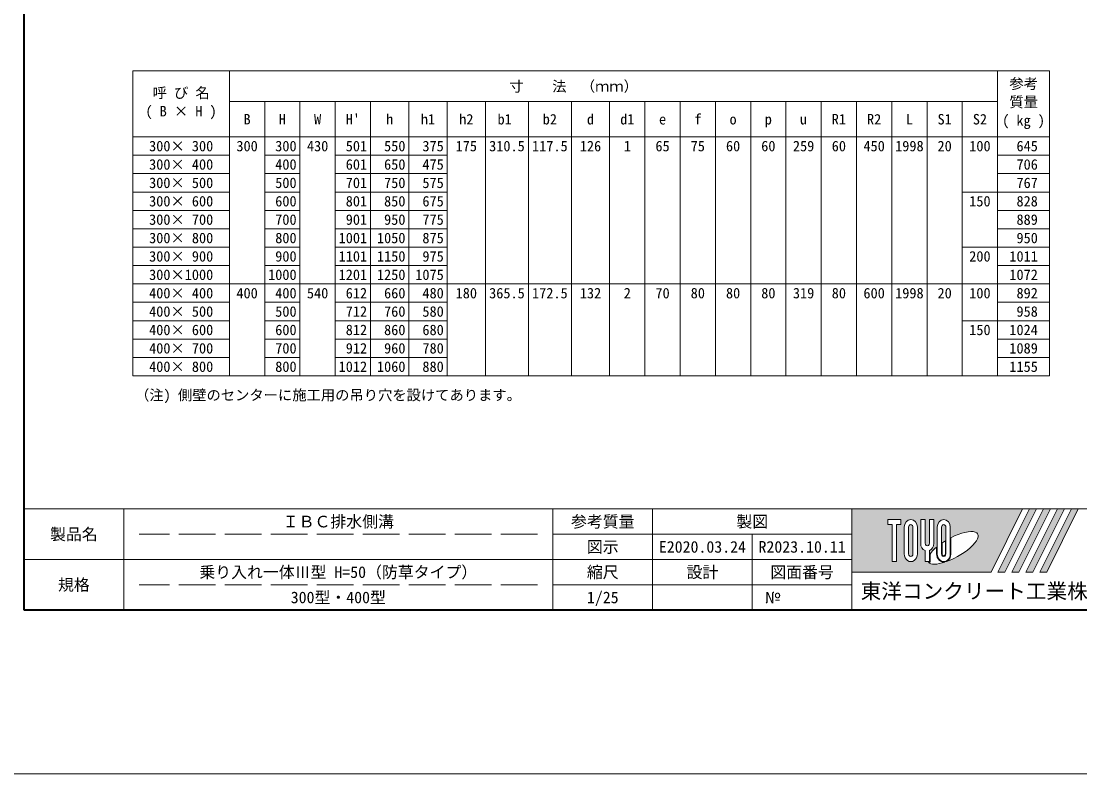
# Model space of a CAD drawing. Units: millimetres, scale not verified. Extents: x 14445 to 39803, y 612 to 10010.
# Drawn here: x 17478 to 21794, y 612 to 3683 of the extents above; entities that cross this region are included whole.
import ezdxf
from ezdxf.enums import TextEntityAlignment as Align

# ---------------------------------------------------------------- set-up
doc = ezdxf.new("R2010")
doc.units = ezdxf.units.MM
doc.header["$LTSCALE"] = 25
doc.linetypes.add('DASHED', pattern=[7.5, 6, -1.5])
for name, color, linetype, lineweight in [('図枠', 7, 'Continuous', 5), ('寸法表', 7, 'Continuous', 9), ('枠', 1, 'Continuous', 20)]:
    doc.layers.add(name, color=color, linetype=linetype, lineweight=lineweight)
doc.layers.add('文字', color=7, linetype='Continuous')
doc.styles.add('ＭＳ ゴシック', font='')
doc.styles.get('ＭＳ ゴシック').set_extended_font_data('MS Gothic')

msp = doc.modelspace()

# ---------------------------------------------------------------- hatches: boundary and pattern name
at = {"layer": '図枠'}
h = msp.add_hatch(color=256, dxfattribs=at)
h.paths.add_polyline_path([(20865.03, 1692.54), (20865.03, 1434.73), (21432.22, 1434.73), (21561.13, 1692.54)])
edge = h.paths.add_edge_path(flags=16)
edge.add_ellipse((21276.84, 1533.84), major_axis=(101.01, 56.54), ratio=0.3471473, start_angle=-144.31122, end_angle=72.1899, ccw=False)
edge.add_ellipse((21239.44, 1509.43), major_axis=(0, 34.38), ratio=0.8463542, start_angle=-160.70346, end_angle=-90)
edge.add_line((21268.53, 1509.43), (21268.53, 1574.96))
edge = h.paths.add_edge_path(flags=16)
edge.add_ellipse((21239.44, 1617.84), major_axis=(0, 31.73), ratio=0.8463542, start_angle=-90, end_angle=90, ccw=False)
edge.add_line((21266.29, 1617.84), (21266.29, 1509.43))
edge.add_ellipse((21239.44, 1509.43), major_axis=(0, 31.73), ratio=0.8463542, start_angle=90, end_angle=-90, ccw=False)
edge.add_line((21212.58, 1509.43), (21212.58, 1617.84))
edge = h.paths.add_edge_path(flags=16)
edge.add_line((21248.39, 1617.84), (21248.39, 1509.43))
edge.add_ellipse((21239.44, 1509.43), major_axis=(0, 10.58), ratio=0.8463542, start_angle=90, end_angle=-90, ccw=False)
edge.add_line((21230.49, 1509.43), (21230.49, 1617.84))
edge.add_ellipse((21239.44, 1617.84), major_axis=(0, 10.58), ratio=0.8463542, start_angle=-90, end_angle=90, ccw=False)
edge = h.paths.add_edge_path(flags=16)
edge.add_line((21246.15, 1562.43), (21246.15, 1509.43))
edge.add_ellipse((21239.44, 1509.43), major_axis=(0, 7.93), ratio=0.8463542, start_angle=90, end_angle=-90, ccw=False)
edge.add_line((21232.73, 1509.43), (21232.73, 1553.75))
edge.add_ellipse((21276.84, 1533.84), major_axis=(101.01, 56.54), ratio=0.3471473, start_angle=107.79174, end_angle=126.47132, ccw=False)
edge = h.paths.add_edge_path(flags=16)
edge.add_line((21199.16, 1649.57), (21199.16, 1552.4))
edge.add_ellipse((21172.3, 1552.4), major_axis=(0, 31.73), ratio=0.8463542, start_angle=-163.34117, end_angle=-90, ccw=False)
edge.add_line((21181.25, 1522.48), (21181.25, 1477.7))
edge.add_line((21181.25, 1477.7), (21163.35, 1477.7))
edge.add_line((21163.35, 1477.7), (21163.35, 1522.48))
edge.add_ellipse((21172.3, 1552.4), major_axis=(0, 31.73), ratio=0.8463542, start_angle=90, end_angle=163.34117, ccw=False)
edge.add_line((21145.45, 1552.4), (21145.45, 1649.57))
edge.add_line((21145.45, 1649.57), (21163.35, 1649.57))
edge.add_line((21163.35, 1649.57), (21163.35, 1552.4))
edge.add_ellipse((21172.3, 1552.4), major_axis=(0, 10.58), ratio=0.8463542, start_angle=90, end_angle=-90)
edge.add_line((21181.25, 1552.4), (21181.25, 1649.57))
edge.add_line((21181.25, 1649.57), (21199.16, 1649.57))
edge = h.paths.add_edge_path(flags=16)
edge.add_line((21210.35, 1536.79), (21210.35, 1509.43))
edge.add_ellipse((21239.44, 1509.43), major_axis=(0, 34.38), ratio=0.8463542, start_angle=90, end_angle=-171.54427)
edge.add_ellipse((21276.84, 1533.84), major_axis=(101.01, 56.54), ratio=0.3471473, start_angle=-178.64954, end_angle=-148.29244, ccw=False)
edge.add_line((21177.4, 1475.05), (21183.49, 1475.05))
edge.add_line((21183.49, 1475.05), (21183.49, 1508.57))
edge.add_ellipse((21276.84, 1533.84), major_axis=(101.01, 56.54), ratio=0.3471473, start_angle=148.21912, end_angle=165.90812, ccw=False)
edge = h.paths.add_edge_path(flags=16)
edge.add_ellipse((21105.16, 1617.84), major_axis=(0, 31.73), ratio=0.8463542, start_angle=-90, end_angle=90, ccw=False)
edge.add_line((21132.02, 1617.84), (21132.02, 1509.43))
edge.add_ellipse((21105.16, 1509.43), major_axis=(0, 31.73), ratio=0.8463542, start_angle=90, end_angle=-90, ccw=False)
edge.add_line((21078.31, 1509.43), (21078.31, 1617.84))
edge = h.paths.add_edge_path(flags=16)
edge.add_line((21114.11, 1617.84), (21114.11, 1509.43))
edge.add_ellipse((21105.16, 1509.43), major_axis=(0, 10.58), ratio=0.8463542, start_angle=90, end_angle=-90, ccw=False)
edge.add_line((21096.21, 1509.43), (21096.21, 1617.84))
edge.add_ellipse((21105.16, 1617.84), major_axis=(0, 10.58), ratio=0.8463542, start_angle=-90, end_angle=90, ccw=False)
h.paths.add_polyline_path([(21064.88, 1649.57), (21064.88, 1628.42), (21046.98, 1628.42), (21046.98, 1477.7), (21029.07, 1477.7), (21029.07, 1628.42), (21011.17, 1628.42), (21011.17, 1649.57)], flags=16)
for points in [[(21460.58, 1434.73), (21488.94, 1434.73), (21617.85, 1692.54), (21589.49, 1692.54)], [(21674.57, 1692.54), (21646.21, 1692.54), (21517.3, 1434.73), (21545.66, 1434.73)], [(21731.28, 1692.54), (21702.92, 1692.54), (21574.02, 1434.73), (21602.38, 1434.73)], [(21788, 1692.54), (21759.64, 1692.54), (21630.74, 1434.73), (21659.1, 1434.73)]]:
    msp.add_hatch(color=256, dxfattribs=at).paths.add_polyline_path(points)

# ---------------------------------------------------------------- linework, layer by layer
at = {"layer": '図枠', "lineweight": 40}
for p, q in [((17490.03, 1280.04), (17490.03, 8155.04)), ((22115.03, 1280.04), (17490.03, 1280.04))]:
    msp.add_line(p, q, dxfattribs=at)
at = {"layer": '図枠', "lineweight": 13}
for p, q in [((22115.03, 1692.54), (17490.03, 1692.54)), ((17896.28, 1280.04), (17896.28, 1692.54)), ((19646.28, 1280.04), (19646.28, 1692.54)), ((20052.53, 1280.04), (20052.53, 1692.54)), ((20865.03, 1280.04), (20865.03, 1692.54)), ((20865.03, 1589.42), (19646.28, 1589.42)), ((20458.78, 1280.04), (20458.78, 1589.42)), ((20865.03, 1486.29), (17490.03, 1486.29)), ((20865.03, 1383.17), (19646.28, 1383.17))]:
    msp.add_line(p, q, dxfattribs=at)
at = {"layer": '図枠'}
for p, q in [((20865.03, 1692.54), (21561.13, 1692.54)), ((21561.13, 1692.54), (21432.22, 1434.73)), ((21589.49, 1692.54), (21460.58, 1434.73)), ((21617.85, 1692.54), (21488.94, 1434.73)), ((21646.21, 1692.54), (21517.3, 1434.73)), ((21674.57, 1692.54), (21545.66, 1434.73)), ((21702.92, 1692.54), (21574.02, 1434.73)), ((21589.49, 1692.54), (21617.85, 1692.54)), ((21731.28, 1692.54), (21602.38, 1434.73)), ((21759.64, 1692.54), (21630.74, 1434.73)), ((21646.21, 1692.54), (21674.57, 1692.54)), ((21788, 1692.54), (21659.1, 1434.73)), ((21702.92, 1692.54), (21731.28, 1692.54)), ((21759.64, 1692.54), (21788, 1692.54)), ((21011.17, 1649.57), (21011.17, 1628.42)), ((21011.17, 1649.57), (21064.88, 1649.57)), ((21064.88, 1649.57), (21064.88, 1628.42)), ((21145.45, 1649.57), (21163.35, 1649.57)), ((21145.45, 1552.4), (21145.45, 1649.57)), ((21163.35, 1649.57), (21163.35, 1552.4)), ((21181.25, 1649.57), (21199.16, 1649.57)), ((21181.25, 1552.4), (21181.25, 1649.57)), ((21199.16, 1649.57), (21199.16, 1552.4)), ((21029.07, 1628.42), (21011.17, 1628.42)), ((21029.07, 1628.42), (21029.07, 1477.7)), ((21046.98, 1628.42), (21046.98, 1477.7)), ((21064.88, 1628.42), (21046.98, 1628.42)), ((21078.31, 1617.84), (21078.31, 1509.43)), ((21096.21, 1509.43), (21096.21, 1617.84)), ((21114.11, 1617.84), (21114.11, 1509.43)), ((21132.02, 1509.43), (21132.02, 1617.84)), ((21212.58, 1617.84), (21212.58, 1509.43)), ((21230.49, 1509.43), (21230.49, 1617.84)), ((21248.39, 1617.84), (21248.39, 1509.43)), ((21266.29, 1509.43), (21266.29, 1617.84)), ((21232.73, 1509.43), (21232.73, 1553.75)), ((21246.15, 1562.43), (21246.15, 1509.43)), ((21268.53, 1509.43), (21268.53, 1574.96)), ((21163.35, 1522.48), (21163.35, 1477.7)), ((21181.25, 1522.48), (21181.25, 1477.7)), ((21210.35, 1536.79), (21210.35, 1509.43)), ((21046.98, 1477.7), (21029.07, 1477.7)), ((21181.25, 1477.7), (21163.35, 1477.7)), ((21177.4, 1475.05), (21183.49, 1475.05)), ((21183.49, 1508.57), (21183.49, 1475.05)), ((20865.03, 1434.73), (21432.22, 1434.73)), ((21460.58, 1434.73), (21488.94, 1434.73)), ((21517.3, 1434.73), (21545.66, 1434.73)), ((21574.02, 1434.73), (21602.38, 1434.73)), ((21630.74, 1434.73), (21659.1, 1434.73))]:
    msp.add_line(p, q, dxfattribs=at)
at = {"layer": '図枠', "linetype": 'DASHED', "lineweight": 9}
for p, q in [((19583.78, 1589.42), (17958.78, 1589.42)), ((19583.78, 1383.17), (17958.78, 1383.17))]:
    msp.add_line(p, q, dxfattribs=at)
at = {"layer": '図枠'}
for centre, major_axis, ratio, start_param, end_param in [((21105.16, 1617.84), (0, 31.73), 0.846354, 4.712389, 7.8539816), ((21239.44, 1617.84), (0, 31.73), 0.846354, 4.712389, 7.8539816), ((21105.16, 1617.84), (0, 10.58), 0.846354, 4.712389, 7.8539816), ((21239.44, 1617.84), (0, 10.58), 0.846354, 4.712389, 7.8539816), ((21276.84, 1533.84), (101.01, 56.54), 0.347147, 4.2621853, 7.7429163), ((21276.84, 1533.84), (101.01, 56.54), 0.347147, 1.6817405, 1.8219833), ((21172.3, 1552.4), (0, 31.73), 0.846354, 1.5707963, 2.8017557), ((21172.3, 1552.4), (0, 10.58), 0.846354, 1.5707963, 4.712389), ((21172.3, 1552.4), (0, 31.73), 0.846354, 3.4814296, 4.712389), ((21276.84, 1533.84), (101.01, 56.54), 0.347147, 2.0815197, 2.5155126), ((21105.16, 1509.43), (0, 31.73), 0.846354, 1.5707963, 4.712389), ((21105.16, 1509.43), (0, 10.58), 0.846354, 1.5707963, 4.712389), ((21276.84, 1533.84), (101.01, 56.54), 0.347147, 3.2093975, 4.2004451), ((21239.44, 1509.43), (0, 34.38), 0.846354, 1.5707963, 3.3154679), ((21239.44, 1509.43), (0, 31.73), 0.846354, 1.5707963, 4.712389), ((21239.44, 1509.43), (0, 10.58), 0.846354, 1.5707963, 4.712389), ((21239.44, 1509.43), (0, 7.93), 0.846354, 1.5707963, 4.712389), ((21239.44, 1509.43), (0, 34.38), 0.846354, 3.5338438, 4.712389)]:
    msp.add_ellipse(centre, major_axis=major_axis, ratio=ratio, start_param=start_param, end_param=end_param, dxfattribs=at)
at = {"layer": '寸法表', "lineweight": 13}
for p, q in [((17933.78, 3479.3), (17933.78, 2235.55)), ((17933.78, 3479.3), (21671.28, 3479.3)), ((21671.28, 3479.3), (21671.28, 2235.55)), ((17933.78, 3210.55), (21671.28, 3210.55)), ((17933.78, 2610.55), (21671.28, 2610.55)), ((17933.78, 2235.55), (21671.28, 2235.55))]:
    msp.add_line(p, q, dxfattribs=at)
at = {"layer": '寸法表'}
for p, q in [((18327.53, 3479.3), (18327.53, 2235.55)), ((21458.78, 3479.3), (21458.78, 2235.55)), ((18327.53, 3354.3), (21458.78, 3354.3)), ((18471.28, 3354.3), (18471.28, 2235.55)), ((18615.03, 3354.3), (18615.03, 2235.55)), ((18758.78, 3354.3), (18758.78, 2235.55)), ((18902.53, 3354.3), (18902.53, 2235.55)), ((19058.78, 3354.3), (19058.78, 2235.55)), ((19215.03, 3354.3), (19215.03, 2235.55)), ((19371.28, 3354.3), (19371.28, 2235.55)), ((19546.28, 3354.3), (19546.28, 2235.55)), ((19721.28, 3354.3), (19721.28, 2235.55)), ((19877.53, 3354.3), (19877.53, 2235.55)), ((20021.28, 3354.3), (20021.28, 2235.55)), ((20165.03, 3354.3), (20165.03, 2235.55)), ((20308.78, 3354.3), (20308.78, 2235.55)), ((20452.53, 3354.3), (20452.53, 2235.55)), ((20596.28, 3354.3), (20596.28, 2235.55)), ((20740.03, 3354.3), (20740.03, 2235.55)), ((20883.78, 3354.3), (20883.78, 2235.55)), ((21027.53, 3354.3), (21027.53, 2235.55)), ((21171.28, 3354.3), (21171.28, 2235.55)), ((21315.03, 3354.3), (21315.03, 2235.55)), ((17933.78, 3135.55), (18327.53, 3135.55)), ((18471.28, 3135.55), (18615.03, 3135.55)), ((18758.78, 3135.55), (19215.03, 3135.55)), ((21458.78, 3135.55), (21671.28, 3135.55)), ((17933.78, 3060.55), (18327.53, 3060.55)), ((18471.28, 3060.55), (18615.03, 3060.55)), ((18758.78, 3060.55), (19215.03, 3060.55)), ((21458.78, 3060.55), (21671.28, 3060.55)), ((17933.78, 2985.55), (18327.53, 2985.55)), ((18471.28, 2985.55), (18615.03, 2985.55)), ((18758.78, 2985.55), (19215.03, 2985.55)), ((21315.03, 2985.55), (21671.28, 2985.55)), ((17933.78, 2910.55), (18327.53, 2910.55)), ((18471.28, 2910.55), (18615.03, 2910.55)), ((18758.78, 2910.55), (19215.03, 2910.55)), ((21458.78, 2910.55), (21671.28, 2910.55)), ((17933.78, 2835.55), (18327.53, 2835.55)), ((18471.28, 2835.55), (18615.03, 2835.55)), ((18758.78, 2835.55), (19215.03, 2835.55)), ((21458.78, 2835.55), (21671.28, 2835.55)), ((17933.78, 2760.55), (18327.53, 2760.55)), ((18471.28, 2760.55), (18615.03, 2760.55)), ((18758.78, 2760.55), (19215.03, 2760.55)), ((21315.03, 2760.55), (21671.28, 2760.55)), ((17933.78, 2685.55), (18327.53, 2685.55)), ((18471.28, 2685.55), (18615.03, 2685.55)), ((18758.78, 2685.55), (19215.03, 2685.55)), ((21458.78, 2685.55), (21671.28, 2685.55)), ((17933.78, 2535.55), (18327.53, 2535.55)), ((18471.28, 2535.55), (18615.03, 2535.55)), ((18758.78, 2535.55), (19215.03, 2535.55)), ((21458.78, 2535.55), (21671.28, 2535.55)), ((17933.78, 2460.55), (18327.53, 2460.55)), ((18471.28, 2460.55), (18615.03, 2460.55)), ((18758.78, 2460.55), (19215.03, 2460.55)), ((21315.03, 2460.55), (21671.28, 2460.55)), ((17933.78, 2385.55), (18327.53, 2385.55)), ((18471.28, 2385.55), (18615.03, 2385.55)), ((18758.78, 2385.55), (19215.03, 2385.55)), ((21458.78, 2385.55), (21671.28, 2385.55)), ((17933.78, 2310.55), (18327.53, 2310.55)), ((18471.28, 2310.55), (18615.03, 2310.55)), ((18758.78, 2310.55), (19215.03, 2310.55)), ((21458.78, 2310.55), (21671.28, 2310.55))]:
    msp.add_line(p, q, dxfattribs=at)
at = {"layer": '枠'}
msp.add_line((14444.57, 611.83), (39802.53, 611.83), dxfattribs=at)

# ---------------------------------------------------------------- texts
at = {"layer": '図枠', "style": 'ＭＳ ゴシック'}
for s, height, p in [('ＩＢＣ排水側溝', 47.47, (18771.28, 1640.98)), ('参考質量', 47.47, (19849.41, 1640.98)), ('製図', 47.47, (20458.78, 1640.98)), ('製品名', 47.47, (17693.16, 1589.42)), ('図示', 47.47, (19849.41, 1537.85)), ('E2020.03.24', 47.47, (20255.66, 1537.85)), ('R2023.10.11', 47.47, (20661.91, 1537.85)), ('乗り入れ一体Ⅲ型 H=50（防草タイプ）', 47.47, (18771.28, 1434.73)), ('縮尺', 47.47, (19849.41, 1434.73)), ('設計', 47.47, (20255.66, 1434.73)), ('図面番号', 47.47, (20661.91, 1434.73)), ('規格', 47.47, (17693.16, 1383.17)), ('東洋コンクリート工業株式会社', 61.71, (21490.03, 1357.39)), ('300型・400型', 47.47, (18771.28, 1331.6)), ('1/25', 47.47, (19849.41, 1331.6)), ('№', 47.47, (20541.91, 1331.6))]:
    msp.add_text(s, height=height, dxfattribs=at).set_placement(p, align=Align.MIDDLE_CENTER)
at = {"layer": '寸法表', "style": 'ＭＳ ゴシック'}
for s, p in [('参考', (21506.76, 3449.06)), ('呼 び 名', (18014.11, 3411.56)), ('質量', (21506.76, 3374.06)), ('( B × H )', (17984.97, 3336.56)), ('( kg )', (21477.62, 3299.06))]:
    msp.add_text(s, height=42.72, dxfattribs=at).set_placement(p, align=Align.TOP_LEFT)
for s, p in [('寸\u3000\u3000法\u3000（ｍｍ）', (19730.66, 3416.8)), ('B', (18399.41, 3282.42)), ('H', (18543.16, 3282.42)), ('W', (18686.91, 3282.42)), ("H'", (18830.66, 3282.42)), ('h', (18980.66, 3282.42)), ('h1', (19136.91, 3282.42)), ('h2', (19293.16, 3282.42)), ('b1', (19449.41, 3282.42)), ('b2', (19633.78, 3282.42)), ('d', (19799.41, 3282.42)), ('d1', (19949.41, 3282.42)), ('e', (20093.16, 3282.42)), ('f', (20236.91, 3282.42)), ('o', (20380.66, 3282.42)), ('p', (20524.41, 3282.42)), ('u', (20668.16, 3282.42)), ('R1', (20811.91, 3282.42)), ('R2', (20955.66, 3282.42)), ('L', (21099.41, 3282.42)), ('S1', (21243.16, 3282.42)), ('S2', (21386.91, 3282.42)), ('300× 300', (18130.66, 3173.05)), ('300', (18399.41, 3173.05)), (' 300', (18543.16, 3173.05)), ('430', (18686.91, 3173.05)), (' 501', (18830.66, 3173.05)), (' 550', (18986.91, 3173.05)), (' 375', (19143.16, 3173.05)), ('310.5', (19458.78, 3173.05)), ('126', (19799.41, 3173.05)), ('65', (20093.16, 3173.05)), ('60', (20380.66, 3173.05)), ('60', (20524.41, 3173.05)), ('259', (20668.16, 3173.05)), ('60', (20811.91, 3173.05)), ('450', (20955.66, 3173.05)), ('1998', (21099.41, 3173.05)), ('20', (21243.16, 3173.05)), ('100', (21386.91, 3173.05)), (' 645', (21565.03, 3173.05)), ('175', (19293.16, 3173.05)), ('117.5', (19633.78, 3173.05)), ('1', (19949.41, 3173.05)), ('75', (20236.91, 3173.05)), ('300× 400', (18130.66, 3098.05)), (' 400', (18543.16, 3098.05)), (' 601', (18830.66, 3098.05)), (' 650', (18986.91, 3098.05)), (' 475', (19143.16, 3098.05)), (' 706', (21565.03, 3098.05)), ('300× 500', (18130.66, 3023.05)), (' 500', (18543.16, 3023.05)), (' 701', (18830.66, 3023.05)), (' 750', (18986.91, 3023.05)), (' 575', (19143.16, 3023.05)), (' 767', (21565.03, 3023.05)), ('300× 600', (18130.66, 2948.05)), (' 600', (18543.16, 2948.05)), (' 801', (18830.66, 2948.05)), (' 850', (18986.91, 2948.05)), (' 675', (19143.16, 2948.05)), ('150', (21386.91, 2948.05)), (' 828', (21565.03, 2948.05)), ('300× 700', (18130.66, 2873.05)), (' 700', (18543.16, 2873.05)), (' 901', (18830.66, 2873.05)), (' 950', (18986.91, 2873.05)), (' 775', (19143.16, 2873.05)), (' 889', (21565.03, 2873.05)), ('300× 800', (18130.66, 2798.05)), (' 800', (18543.16, 2798.05)), ('1001', (18830.66, 2798.05)), ('1050', (18986.91, 2798.05)), (' 875', (19143.16, 2798.05)), (' 950', (21565.03, 2798.05)), ('300× 900', (18130.66, 2723.05)), (' 900', (18543.16, 2723.05)), ('1101', (18830.66, 2723.05)), ('1150', (18986.91, 2723.05)), (' 975', (19143.16, 2723.05)), ('200', (21386.91, 2723.05)), ('1011', (21565.03, 2723.05)), ('300×1000', (18130.66, 2648.05)), ('1000', (18543.16, 2648.05)), ('1201', (18830.66, 2648.05)), ('1250', (18986.91, 2648.05)), ('1075', (19143.16, 2648.05)), ('1072', (21565.03, 2648.05)), ('400× 400', (18130.66, 2573.05)), ('400', (18399.41, 2573.05)), (' 400', (18543.16, 2573.05)), ('540', (18686.91, 2573.05)), (' 612', (18830.66, 2573.05)), (' 660', (18986.91, 2573.05)), (' 480', (19143.16, 2573.05)), ('180', (19293.16, 2573.05)), ('365.5', (19458.78, 2573.05)), ('172.5', (19633.78, 2573.05)), ('132', (19799.41, 2573.05)), ('2', (19949.41, 2573.05)), ('70', (20093.16, 2573.05)), ('80', (20236.91, 2573.05)), ('80', (20380.66, 2573.05)), ('80', (20524.41, 2573.05)), ('319', (20668.16, 2573.05)), ('80', (20811.91, 2573.05)), ('600', (20955.66, 2573.05)), ('1998', (21099.41, 2573.05)), ('20', (21243.16, 2573.05)), ('100', (21386.91, 2573.05)), (' 892', (21565.03, 2573.05)), ('400× 500', (18130.66, 2498.05)), (' 500', (18543.16, 2498.05)), (' 712', (18830.66, 2498.05)), (' 760', (18986.91, 2498.05)), (' 580', (19143.16, 2498.05)), (' 958', (21565.03, 2498.05)), ('400× 600', (18130.66, 2423.05)), (' 600', (18543.16, 2423.05)), (' 812', (18830.66, 2423.05)), (' 860', (18986.91, 2423.05)), (' 680', (19143.16, 2423.05)), ('150', (21386.91, 2423.05)), ('1024', (21565.03, 2423.05)), ('400× 700', (18130.66, 2348.05)), (' 700', (18543.16, 2348.05)), (' 912', (18830.66, 2348.05)), (' 960', (18986.91, 2348.05)), (' 780', (19143.16, 2348.05)), ('1089', (21565.03, 2348.05)), ('400× 800', (18130.66, 2273.05)), (' 800', (18543.16, 2273.05)), ('1012', (18830.66, 2273.05)), ('1060', (18986.91, 2273.05)), (' 880', (19143.16, 2273.05)), ('1155', (21565.03, 2273.05))]:
    msp.add_text(s, height=42.72, dxfattribs=at).set_placement(p, align=Align.MIDDLE_CENTER)
at = {"layer": '文字', "style": 'ＭＳ ゴシック'}
msp.add_text('（注) 側壁のセンターに施工用の吊り穴を設けてあります。', height=42.72, dxfattribs=at).set_placement((17942.76, 2122.9), align=Align.BOTTOM_LEFT)

doc.saveas('drawing.dxf')
